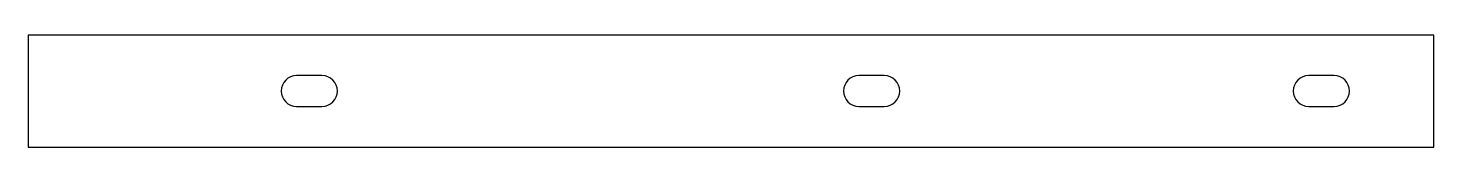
# Model space of a CAD drawing. Header units: millimetres. Extents: x 0 to 250, y 0 to 20.
import ezdxf

# ---------------------------------------------------------------- set-up
doc = ezdxf.new("R2010")
doc.units = ezdxf.units.MM
doc.layers.add('CUT_HOLES', color=7, linetype='Continuous')
doc.layers.add('CUT_OUTER', color=7, linetype='Continuous')

msp = doc.modelspace()

# ---------------------------------------------------------------- linework, layer by layer
at = {"layer": 'CUT_HOLES'}
for points in [[(47.75, 7.25), (52.25, 7.25, 1), (52.25, 12.75), (47.75, 12.75, 1)], [(147.75, 7.25), (152.25, 7.25, 1), (152.25, 12.75), (147.75, 12.75, 1)], [(227.75, 7.25), (232.25, 7.25, 1), (232.25, 12.75), (227.75, 12.75, 1)]]:
    msp.add_lwpolyline(points, format="xyb", close=True, dxfattribs=at)
at = {"layer": 'CUT_OUTER'}
msp.add_lwpolyline([(0, 0), (250, 0), (250, 20), (0, 20)], close=True, dxfattribs=at)

doc.saveas('drawing.dxf')
